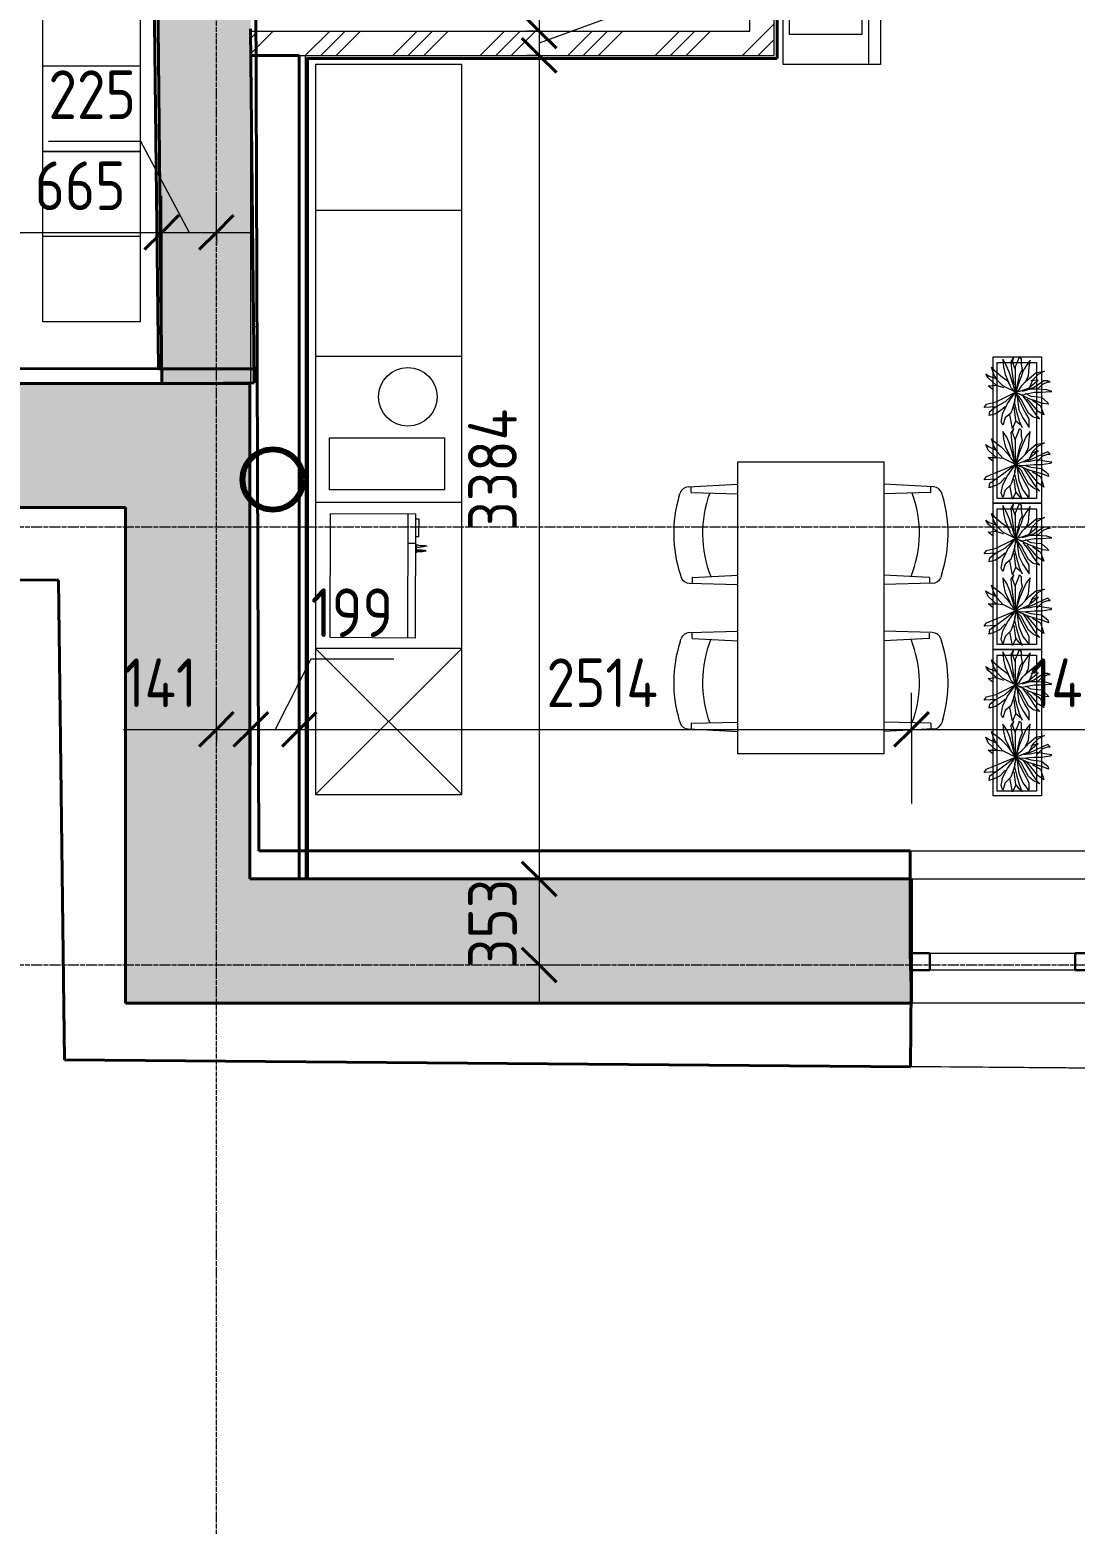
# Model space of a CAD drawing. Header units: millimetres. Extents: x -11886 to 68941, y -8130 to 45506.
# Drawn here: x 41644 to 45937, y -1991 to 4149 of the extents above; entities that cross this region are included whole.
import ezdxf

# ---------------------------------------------------------------- set-up
doc = ezdxf.new("R2010")
doc.units = ezdxf.units.MM
doc.linetypes.add('ADSK_Линия сетки', pattern=[25, 20, -2.5, 0, -2.5])
for name, color, linetype, lineweight in [('Витраж', 7, 'Continuous', 18), ('Оси', 7, 'Continuous', 9), ('Размеры', 7, 'Continuous', 9), ('Размеры-100', 7, 'Continuous', 9), ('Стены', 7, 'Continuous', 18), ('Стены внутренние', 7, 'Continuous', 18), ('Стены наружные', 7, 'Continuous', 18), ('Стены штриховка', 7, 'Continuous', 18), ('стояки', 7, 'Continuous', 9)]:
    doc.layers.add(name, color=color, linetype=linetype, lineweight=lineweight)
for name, color, linetype, lineweight, true_color in [('планы со стояками отопление_dwg', 7, 'Continuous', 9, 0x767676), ('Стены разрез', 7, 'Continuous', 40, 0xbb5389), ('ТХ', 5, 'Continuous', 9, 0x0000ff), ('ТХ 1 этаж_dwg', 7, 'Continuous', 9, 0x767676)]:
    doc.layers.add(name, color=color, linetype=linetype, lineweight=lineweight, true_color=true_color)
doc.styles.add('GOST Common_1', font='GOST_Common.ttf', dxfattribs={"width": 0.9, "height": 200})
doc.dimstyles.new('ADSK_Основной_2_мм_Округление_до_1_мм_1', dxfattribs={"dimscale": 304.8, "dimtxt": 201.142999, "dimasz": 0.463911, "dimexe": 0.492126, "dimexo": 0.492126, "dimgap": 0.098425, "dimtad": 1, "dimdec": 0, "dimdsep": 46, "dimtxsty": 'GOST Common_1', "dimblk1": 'OBLIQUE', "dimblk2": 'OBLIQUE', "dimsah": 1, "dimcen": 0.09, "dimdle": 0.492126, "dimazin": 2, "dimtfac": 1, "dimtdec": 4, "dimtix": 1, "dimtmove": 1, "dimatfit": 3, "dimfxl": 1, "dimtvp": 1, "dimtolj": 1, "dimtzin": 0, "dimlwd": 20, "dimlwe": 20, "dimarcsym": 2})
doc.dimstyles.new('ADSK_Основной_2_мм_Округление_до_1_мм_2', dxfattribs={"dimscale": 304.8, "dimtxt": 201.142999, "dimasz": 0.463911, "dimexe": 0.492126, "dimexo": 0.492126, "dimgap": 0.098425, "dimtad": 1, "dimdec": 0, "dimdsep": 46, "dimtxsty": 'GOST Common_1', "dimblk1": 'OBLIQUE', "dimblk2": 'OBLIQUE', "dimsah": 1, "dimcen": 0.09, "dimdle": 0.492126, "dimazin": 2, "dimtfac": 1, "dimtdec": 4, "dimtix": 1, "dimtmove": 0, "dimatfit": 3, "dimfxl": 1, "dimtvp": 1, "dimtolj": 1, "dimtzin": 0, "dimlwd": 20, "dimlwe": 20, "dimarcsym": 2})
doc.dimstyles.new('ADSK_Основной_2_мм_Округление_до_1_мм_3', dxfattribs={"dimscale": 304.8, "dimtxt": 201.142999, "dimasz": 0.463911, "dimexe": 0.492126, "dimexo": 0.492126, "dimgap": 0.098425, "dimtad": 1, "dimdec": 0, "dimdsep": 46, "dimtxsty": 'GOST Common_1', "dimblk1": 'OBLIQUE', "dimblk2": 'OBLIQUE', "dimsah": 1, "dimcen": 0.09, "dimdle": 0.492126, "dimazin": 2, "dimtfac": 1, "dimtdec": 4, "dimtix": 1, "dimtmove": 0, "dimatfit": 3, "dimfxl": 1, "dimtvp": 1, "dimtolj": 1, "dimtzin": 0, "dimlwd": 20, "dimlwe": 20, "dimarcsym": 2})
pattern_1 = [(45, (0, 0), (-179.6051, 179.6051), []), (45, (63.5, 0), (0, 359.2102), []), (45, (-63.5, 0), (0, 359.2102), [])]

# ---------------------------------------------------------------- blocks, each defined once
blk = doc.blocks.new('Существующие стены 1 эт - Существующие стены 1 эт-653793-01 План 1-го этажа кладочный')
at = {"layer": 'Стены', "color": 243, "true_color": 0xbb5389}
for p, q in [((42572, 4043.8), (42576.3, 2928.6)), ((42572, 4043.8), (42576.3, 2928.6)), ((42576.3, 2928.6), (42572, 4043.8)), ((42576.3, 2928.6), (42562.6, 2928.6)), ((42576.3, 2928.6), (42562.6, 2928.6)), ((42576.3, 2928.6), (42576.9, 2755.9)), ((42564.3, 2755.9), (42576.9, 2755.9)), ((42576.9, 2755.9), (42564.3, 2755.9)), ((42576.9, 2755.9), (42584.6, 775.6)), ((41761, 1888), (31336.4, 1910.5)), ((41785.6, -83.3), (41761, 1888)), ((42584.6, 775.6), (42750.3, 775.6)), ((42783.3, 775.6), (49393.4, 775.6)), ((45258.6, 775.6), (46724.6, 775.6)), ((45258.6, 775.6), (45258.6, 660.2)), ((45262.8, 150.2), (45260.7, -111.5)), ((50256.6, -151.9), (41785.6, -83.3)), ((46687.4, -123), (45260.7, -111.5))]:
    blk.add_line(p, q, dxfattribs=at)
at = {"layer": 'Стены разрез'}
for p, q in [((42106.4, 8602.6), (42171.7, 2756.5)), ((42576.9, 2755.9), (42570, 4553.3)), ((42576.9, 2755.9), (41520.8, 2757.4)), ((42171.7, 2756.5), (42576.9, 2755.9)), ((42584.6, 775.6), (42576.9, 2755.9)), ((41439.7, 1888.7), (41761, 1888)), ((41761, 1888), (41785.6, -83.3)), ((45258.6, 775.6), (42584.6, 775.6)), ((45258.6, 775.6), (45258.6, 353.6)), ((45258.6, 353.6), (45263.4, 213.6)), ((45260.7, -111.5), (45263.4, 213.6)), ((41785.6, -83.3), (45260.7, -111.5))]:
    blk.add_line(p, q, dxfattribs=at)
blk = doc.blocks.new('Прямоугольный импост - 70х20_56мм-1327311-01 План 1-го этажа кладочный')
at = {"layer": 'Витраж', "lineweight": 30}
for p, q in [((-76, 35), (0, 35)), ((-76, -35), (-76, 35)), ((0, 35), (0, -35)), ((0, -35), (-76, -35))]:
    blk.add_line(p, q, dxfattribs=at)
blk = doc.blocks.new('Прямоугольный импост - 70х60мм-1427662-01 План 1-го этажа кладочный')
at = {"layer": 'Витраж'}
for p, q in [((45340.6, 355.2), (45936.6, 355.2)), ((45936.6, 285.2), (45340.6, 285.2))]:
    blk.add_line(p, q, dxfattribs=at)
blk = doc.blocks.new('Прямоугольный импост - 70х76мм-1327307-01 План 1-го этажа кладочный')
at = {"layer": 'Витраж', "lineweight": 30}
for p, q in [((-38, 35), (38, 35)), ((-38, -35), (-38, 35)), ((38, 35), (38, -35)), ((38, -35), (-38, -35))]:
    blk.add_line(p, q, dxfattribs=at)
blk = doc.blocks.new('планы со стояками отопление_dwg-1484427-01 План 1-го этажа кладочный')
at = {"layer": 'стояки', "color": 246, "lineweight": 80, "true_color": 0x7f001f}
blk.add_circle((215036.9, 158378.5), 124.3, dxfattribs=at)
blk = doc.blocks.new('ТХ 1 этаж_dwg_Кашпо-2118388-01 План 1-го этажа кладочный')
at = {"layer": 'ТХ', "color": 253, "true_color": 0xa0a0a0}
for p, q in [((37565.1, 12527.4), (37574.9, 12557.2)), ((37862.5, 12527.4), (37865.7, 12557.2))]:
    blk.add_line(p, q, dxfattribs=at)
at = {"layer": 'ТХ', "color": 253, "true_color": 0xa0a0a0, "flags": 128}
for points in [[(37449.5, 12514.1), (37449.5, 12712.4), (38050.8, 12712.4), (38050.8, 12514.1)], [(37472.7, 12692.5), (38030.8, 12692.5), (38030.8, 12530.6), (37472.7, 12530.6)], [(37634.6, 12563.6), (37654.3, 12527.4), (37657.8, 12477.8), (37644.4, 12487.7), (37634.6, 12527.4), (37594.9, 12606.7)], [(37627.9, 12603.3), (37661, 12593.4), (37680.7, 12586.7), (37700.6, 12563.6), (37730.5, 12553.7), (37717.1, 12547.1), (37680.7, 12553.7), (37641.3, 12573.7), (37594.9, 12606.7)], [(37925.1, 12563.6), (37951.7, 12527.4), (37954.9, 12477.8), (37941.6, 12487.7), (37925.1, 12527.4), (37892.1, 12606.7)], [(37925.1, 12603.3), (37954.9, 12593.4), (37974.6, 12586.7), (37997.8, 12563.6), (38027.6, 12553.7), (38007.9, 12547.1), (37974.6, 12553.7), (37938.4, 12573.7), (37892.1, 12606.7)]]:
    blk.add_lwpolyline(points, close=True, dxfattribs=at)
for points in [[(37598.1, 12646.4), (37611.4, 12669.3), (37614.6, 12712.4), (37637.8, 12738.8), (37644.4, 12742), (37641.3, 12718.8), (37621.3, 12662.9), (37594.9, 12606.7), (37581.6, 12623.2), (37565.1, 12633.1), (37548.6, 12649.6), (37538.7, 12662.9), (37515.6, 12689.3), (37508.9, 12725.5), (37522.2, 12699.1), (37545.4, 12676), (37578.4, 12662.9), (37591.5, 12623.2), (37594.9, 12606.7), (37614.6, 12613.4), (37667.6, 12619.8), (37700.6, 12636.3), (37740.3, 12662.9), (37703.8, 12662.9), (37670.8, 12642.9), (37611.4, 12613.4)], [(37581.6, 12695.9), (37561.9, 12718.8), (37552, 12738.8), (37552, 12748.6), (37548.6, 12738.8), (37548.6, 12722.3), (37574.9, 12682.6), (37585.1, 12649.6)], [(37611.4, 12636.3), (37641.3, 12659.4), (37670.8, 12679.4), (37690.8, 12692.5), (37703.8, 12705.8), (37697.2, 12679.4), (37680.7, 12659.4), (37651.1, 12642.9), (37624.7, 12629.9), (37594.9, 12606.7), (37604.8, 12633.1), (37594.9, 12682.6), (37594.9, 12712.4), (37591.5, 12748.6), (37591.5, 12755.3), (37585.1, 12735.6), (37581.6, 12695.9), (37581.6, 12666.1), (37591.5, 12633.1)], [(37627.9, 12676), (37651.1, 12709), (37687.3, 12722.3), (37674.3, 12699.1), (37637.8, 12669.3), (37621.3, 12652.8)], [(37895.5, 12646.4), (37902.2, 12669.3), (37908.6, 12712.4), (37928.6, 12738.8), (37941.6, 12742), (37931.8, 12718.8), (37915.3, 12662.9), (37892.1, 12606.7), (37872.4, 12623.2), (37862.5, 12633.1), (37846, 12649.6), (37832.7, 12662.9), (37809.5, 12689.3), (37802.9, 12725.5), (37816.2, 12699.1), (37839.4, 12676), (37869.2, 12662.9), (37885.7, 12623.2), (37892.1, 12606.7), (37908.6, 12613.4), (37958.1, 12619.8), (37997.8, 12636.3), (38030.8, 12662.9), (37997.8, 12662.9), (37961.6, 12642.9), (37902.2, 12613.4)], [(37879, 12695.9), (37855.9, 12718.8), (37849.2, 12738.8), (37849.2, 12748.6), (37839.4, 12738.8), (37846, 12722.3), (37865.7, 12682.6), (37879, 12649.6)], [(37902.2, 12636.3), (37938.4, 12659.4), (37968.2, 12679.4), (37987.9, 12692.5), (38001.3, 12705.8), (37987.9, 12679.4), (37971.4, 12659.4), (37941.6, 12642.9), (37915.3, 12629.9), (37892.1, 12606.7), (37895.5, 12633.1), (37892.1, 12682.6), (37892.1, 12712.4), (37885.7, 12748.6), (37882.2, 12755.3), (37879, 12735.6), (37872.4, 12695.9), (37879, 12666.1), (37882.2, 12633.1)], [(37921.9, 12676), (37941.6, 12709), (37984.8, 12722.3), (37968.2, 12699.1), (37931.8, 12669.3), (37912.1, 12652.8)], [(37555.2, 12646.4), (37528.9, 12659.4), (37492.4, 12662.9), (37462.8, 12666.1), (37486, 12649.6), (37508.9, 12636.3), (37532.1, 12629.9), (37548.6, 12623.2), (37594.9, 12606.7), (37552, 12606.7), (37519, 12606.7), (37489.2, 12606.7), (37462.8, 12616.6), (37449.5, 12623.2), (37459.4, 12629.9), (37479.4, 12629.9), (37502.5, 12633.1), (37522.2, 12623.2), (37594.9, 12606.7), (37568.6, 12553.7), (37545.4, 12530.6), (37522.2, 12517.5), (37492.4, 12507.7), (37502.5, 12517.5), (37528.9, 12547.1), (37548.6, 12573.7), (37574.9, 12586.7), (37594.9, 12606.7), (37519, 12583.6), (37489.2, 12570.2), (37459.4, 12553.7), (37492.4, 12557.2), (37522.2, 12563.6), (37565.1, 12583.6)], [(37574.9, 12662.9), (37545.4, 12699.1), (37548.6, 12669.3)], [(37849.2, 12646.4), (37822.9, 12659.4), (37789.8, 12662.9), (37756.8, 12666.1), (37776.5, 12649.6), (37806.3, 12636.3), (37822.9, 12629.9), (37839.4, 12623.2), (37892.1, 12606.7), (37846, 12606.7), (37809.5, 12606.7), (37786.4, 12606.7), (37760, 12616.6), (37743.5, 12623.2), (37750.2, 12629.9), (37773.3, 12629.9), (37793, 12633.1), (37819.4, 12623.2), (37892.1, 12606.7), (37865.7, 12553.7), (37839.4, 12530.6), (37816.2, 12517.5), (37786.4, 12507.7), (37796.5, 12517.5), (37819.4, 12547.1), (37846, 12573.7), (37865.7, 12586.7), (37892.1, 12606.7), (37809.5, 12583.6), (37780, 12570.2), (37756.8, 12553.7), (37786.4, 12557.2), (37816.2, 12563.6), (37855.9, 12583.6)], [(37865.7, 12662.9), (37835.9, 12699.1), (37846, 12669.3)], [(37502.5, 12606.7), (37469.5, 12593.4), (37449.5, 12600.1), (37469.5, 12586.7), (37499.1, 12590.2), (37565.1, 12600.1)], [(37654.3, 12600.1), (37710.5, 12606.7), (37720.3, 12616.6), (37730.5, 12629.9), (37740.3, 12633.1), (37713.7, 12623.2), (37680.7, 12613.4), (37641.3, 12603.3), (37621.3, 12603.3)], [(37713.7, 12606.7), (37743.5, 12593.4), (37687.3, 12583.6)], [(37793, 12606.7), (37760, 12593.4), (37743.5, 12600.1), (37760, 12586.7), (37793, 12590.2), (37862.5, 12600.1)], [(37951.7, 12600.1), (38004.5, 12606.7), (38017.8, 12616.6), (38027.6, 12629.9), (38034.3, 12633.1), (38004.5, 12623.2), (37971.4, 12613.4), (37931.8, 12603.3), (37915.3, 12603.3)], [(38007.9, 12606.7), (38034.3, 12593.4), (37978.1, 12583.6)], [(37585.1, 12514.1), (37568.6, 12494.3), (37565.1, 12527.4), (37535.5, 12494.3), (37519, 12484.5), (37528.9, 12497.5), (37538.7, 12527.4)], [(37654.3, 12563.6), (37670.8, 12543.9), (37684.1, 12524.2), (37690.8, 12497.5), (37674.3, 12501), (37654.3, 12524.2)], [(37879, 12514.1), (37862.5, 12494.3), (37862.5, 12527.4), (37832.7, 12494.3), (37809.5, 12484.5), (37819.4, 12497.5), (37832.7, 12527.4)], [(37945.1, 12563.6), (37968.2, 12543.9), (37978.1, 12524.2), (37987.9, 12497.5), (37968.2, 12501), (37951.7, 12524.2)]]:
    blk.add_lwpolyline(points, dxfattribs=at)
blk = doc.blocks.new('ТХ 1 этаж_dwg_Тумба под оргтехнику-2118390-01 План 1-го этажа кладочный')
at = {"layer": 'ТХ', "color": 253, "true_color": 0xa0a0a0}
blk.add_line((41248.5, 14666), (41948.5, 14666), dxfattribs=at)
at = {"layer": 'ТХ', "color": 253, "true_color": 0xa0a0a0, "flags": 128}
blk.add_lwpolyline([(41248.5, 14716), (41948.5, 14716), (41948.5, 14316), (41248.5, 14316)], close=True, dxfattribs=at)
blk = doc.blocks.new('ТХ 1 этаж_dwg_МФУ-2118391-01 План 1-го этажа кладочный')
at = {"layer": 'ТХ', "color": 253, "true_color": 0xa0a0a0, "flags": 128}
blk.add_lwpolyline([(38471.3, 13387.6), (38921.3, 13387.6), (38921.3, 13687.6), (38471.3, 13687.6)], close=True, dxfattribs=at)
blk = doc.blocks.new('ТХ 1 этаж_dwg_A$Cce544188-2118376-01 План 1-го этажа кладочный')
at = {"layer": 'ТХ', "color": 253, "true_color": 0xa0a0a0}
for p, q in [((320.1, -1.8), (321.7, 507.9)), ((321.5, 387.4), (350.9, 387.3))]:
    blk.add_line(p, q, dxfattribs=at)
at = {"layer": 'ТХ', "color": 253, "true_color": 0xa0a0a0, "flags": 128}
for points in [[(0, 0), (1.6, 509.7), (351.4, 507.8), (349.8, -1.9)], [(354.8, 381.7), (364, 379.8), (390, 377.9), (397.4, 376), (384.2, 372.4), (354.5, 370.6), (375, 372.4), (384.2, 374.2), (378.7, 376.1), (356.6, 379.9)], [(376.9, 359.4), (354.5, 359.5), (378.7, 357.5), (387.9, 357.5), (376.9, 355.7), (354.5, 353.9), (354.5, 363.2), (354.5, 370.6), (354.8, 379.9), (354.8, 381.7), (354.5, 376.2), (354.5, 370.6), (354.5, 361.3), (354.5, 353.9), (354.5, 350.2), (354.5, 348.4), (354.5, 350.2), (354.5, 353.9), (380.5, 353.8), (395.3, 355.7), (389.7, 357.5)], [(354.5, 359.5), (354.5, 370.6)]]:
    blk.add_lwpolyline(points, close=True, dxfattribs=at)
blk.add_lwpolyline([(351.4, 487.4), (364.3, 487.3), (364, 413.2), (351.1, 413.2)], dxfattribs=at)
blk = doc.blocks.new('ТХ 1 этаж_dwg_Кухонный модуль-2118397-01 План 1-го этажа кладочный')
at = {"layer": 'ТХ', "color": 253, "true_color": 0xa0a0a0}
for p, q in [((175774.5, 910.9), (175174.5, 910.9)), ((175774.5, 310.9), (175174.5, 310.9)), ((175774.5, -289.1), (175174.5, -289.1))]:
    blk.add_line(p, q, dxfattribs=at)
at = {"layer": 'ТХ', "color": 253, "true_color": 0xa0a0a0, "flags": 128}
for points in [[(175174.5, 1510.9), (175174.5, -1489.1), (175774.5, -1489.1), (175774.5, 1510.9)], [(175231, -23.9), (175704.6, -23.9), (175704.6, -237.4), (175231, -237.4)]]:
    blk.add_lwpolyline(points, close=True, dxfattribs=at)
blk.add_lwpolyline([(175174.5, -1489.1), (175774.5, -889.1), (175174.5, -889.1), (175774.5, -1489.1)], dxfattribs=at)
at = {"layer": 'ТХ', "color": 253, "true_color": 0xa0a0a0}
blk.add_circle((175553.2, 145.3), 120, dxfattribs=at)
blk.add_blockref('ТХ 1 этаж_dwg_A$Cce544188-2118376-01 План 1-го этажа кладочный', (175233.7, -843.9))
blk = doc.blocks.new('ТХ 1 этаж_dwg_Стол обеденный со стульями-2118398-01 План 1-го этажа кладочный')
at = {"layer": 'ТХ', "color": 253, "true_color": 0xa0a0a0}
for p, q in [((176167.8, 1128.5), (176153.7, 1124.1)), ((176486.2, 1124.2), (176500.2, 1119.5)), ((176765.3, 1124.2), (176751.3, 1119.5)), ((177083.7, 1128.5), (177097.8, 1124.1)), ((176128.7, 1090.2), (176117.6, 886.5)), ((176151, 1078.6), (176127.2, 1079)), ((176151.8, 1077.7), (176157, 886.5)), ((176500.9, 1073.1), (176490.8, 886.5)), ((176501.8, 1073.9), (176522.3, 1073.7)), ((176524.3, 1084.9), (176529.7, 886.5)), ((176727.2, 1084.9), (176721.8, 886.5)), ((176749.8, 1073.9), (176729.2, 1073.7)), ((176750.6, 1073.1), (176760.7, 886.5)), ((177099.7, 1077.7), (177094.5, 886.5)), ((177100.6, 1078.6), (177124.4, 1079)), ((177122.9, 1090.2), (177133.9, 886.5)), ((176128.7, 82.9), (176117.6, 286.5)), ((176151.8, 95.3), (176157, 286.5)), ((176500.9, 100), (176490.8, 286.5)), ((176524.3, 88.2), (176529.7, 286.5)), ((176727.2, 88.2), (176721.8, 286.5)), ((176750.6, 100), (176760.7, 286.5)), ((177099.7, 95.3), (177094.5, 286.5)), ((177122.9, 82.9), (177133.9, 286.5)), ((176151, 94.4), (176127.2, 94.1)), ((176501.8, 99.1), (176522.3, 99.4)), ((176749.8, 99.1), (176729.2, 99.4)), ((177100.6, 94.4), (177124.4, 94.1)), ((176167.8, 44.6), (176153.7, 48.9)), ((176486.2, 48.9), (176500.2, 53.6)), ((176765.3, 48.9), (176751.3, 53.6)), ((177083.7, 44.6), (177097.8, 48.9))]:
    blk.add_line(p, q, dxfattribs=at)
at = {"layer": 'ТХ', "color": 253, "true_color": 0xa0a0a0, "flags": 128}
blk.add_lwpolyline([(176025.8, 886.5), (177225.8, 886.5), (177225.8, 286.5), (176025.8, 286.5)], close=True, dxfattribs=at)
at = {"layer": 'ТХ', "color": 253, "true_color": 0xa0a0a0}
for centre, major_axis, start_param, end_param in [((176163, 1088.1), (0.5, 37.5), 0.286582, 1.526458), ((176318.6, 501.2), (8.7, 648.8), 6.012219, 6.554151), ((176490, 1083.7), (0.5, 37.5), 4.756727, 5.996604), ((176761.5, 1083.7), (-0.5, 37.5), 0.286582, 1.526458), ((176932.9, 501.2), (-8.7, 648.8), 6.012219, 6.554151), ((177088.6, 1088.1), (-0.5, 37.5), 4.756727, 5.996604), ((176150.9, 1077.7), (0.013, 0.937), 4.756727, 6.283185), ((176501.7, 1073), (0.013, 0.937), 0, 1.526458), ((176749.8, 1073), (-0.013, 0.937), 4.756727, 6.283185), ((177100.6, 1077.7), (-0.013, 0.937), 0, 1.526458), ((176318.1, 468.1), (7.6, 563.9), 5.944834, 6.621161), ((176933.4, 468.1), (-7.6, 563.9), 5.94521, 6.621537), ((176318.1, 705), (-7.6, 563.9), 2.803617, 3.479944), ((176933.4, 705), (7.6, 563.9), 2.803241, 3.479568), ((176163, 85), (-0.5, 37.5), 1.615134, 2.855011), ((176150.9, 95.4), (-0.013, 0.937), 3.141593, 4.668051), ((176490, 89.4), (-0.5, 37.5), 3.428174, 4.668051), ((176501.7, 100.1), (-0.013, 0.937), 1.615134, 3.141593), ((176761.5, 89.4), (0.5, 37.5), 1.615134, 2.855011), ((176749.8, 100.1), (0.013, 0.937), 3.141593, 4.668051), ((177088.6, 85), (0.5, 37.5), 3.428174, 4.668051), ((177100.6, 95.4), (0.013, 0.937), 1.615134, 3.141593), ((176318.6, 671.8), (-8.7, 648.8), 2.870627, 3.412559), ((176932.9, 671.8), (8.7, 648.8), 2.870627, 3.412559)]:
    blk.add_ellipse(centre, major_axis=major_axis, ratio=0.916667, start_param=start_param, end_param=end_param, dxfattribs=at)
blk = doc.blocks.new('ТХ 1 этаж_dwg_Модуль для учителей-2118452-01 План 1-го этажа кладочный')
at = {"layer": 'ТХ', "color": 253, "true_color": 0xa0a0a0}
blk.add_line((40059.5, 10144.9), (40059.5, 9744.9), dxfattribs=at)
at = {"layer": 'ТХ', "color": 253, "true_color": 0xa0a0a0, "flags": 128}
blk.add_lwpolyline([(39709.5, 10144.9), (40409.5, 10144.9), (40409.5, 9744.9), (39709.5, 9744.9)], close=True, dxfattribs=at)
blk = doc.blocks.new('ТХ 1 этаж_dwg-2084881-01 План 1-го этажа кладочный')
at = {"rotation": 270}
for name, p in [('ТХ 1 этаж_dwg_Тумба под оргтехнику-2118390-01 План 1-го этажа кладочный', (148422.6, -24917.4)), ('ТХ 1 этаж_dwg_МФУ-2118391-01 План 1-го этажа кладочный', (149375.9, -27819.6)), ('ТХ 1 этаж_dwg_Модуль для учителей-2118452-01 План 1-го этажа кладочный', (149953.1, -26813.7)), ('ТХ 1 этаж_dwg_Модуль для учителей-2118452-01 План 1-го этажа кладочный', (149953.1, -27513.7)), ('ТХ 1 этаж_dwg_Кашпо-2118388-01 План 1-го этажа кладочный', (151086.7, -30618)), ('ТХ 1 этаж_dwg_Стол обеденный со стульями-2118398-01 План 1-го этажа кладочный', (162266.2, 107526.6)), ('ТХ 1 этаж_dwg_Кашпо-2118388-01 План 1-го этажа кладочный', (151086.7, -31219.2)), ('ТХ 1 этаж_dwg_Кашпо-2118388-01 План 1-го этажа кладочный', (151086.7, -31820.5))]:
    blk.add_blockref(name, p, dxfattribs=at)
blk.add_blockref('ТХ 1 этаж_dwg_Кухонный модуль-2118397-01 План 1-го этажа кладочный', (-14356.2, -68376.9))
blk = doc.blocks.new('DIMBLOCK411-01 План 1-го этажа кладочный')
at = {"layer": 'Размеры-100', "lineweight": 20, "transparency": 16777216}
for p, q in [((41519.9, 3316.9), (41519.9, 3466.9)), ((42185, 3316.9), (42185, 3466.9)), ((41519.9, 3316.9), (42185, 3316.9)), ((41519.9, 3316.9), (41519.9, 3006.5)), ((42185, 3316.9), (42185, 2844.5))]:
    blk.add_line(p, q, dxfattribs=at)
at = {"layer": 'Размеры-100', "lineweight": 40, "transparency": 16777216}
for p, q in [((41519.9, 3316.9), (41590.6, 3387.6)), ((42185, 3316.9), (42255.7, 3387.6)), ((41519.9, 3316.9), (41449.2, 3246.2)), ((42185, 3316.9), (42114.3, 3246.2))]:
    blk.add_line(p, q, dxfattribs=at)
at = {"layer": 'Размеры-100', "color": 0, "lineweight": 20, "transparency": 16777216, "insert": (41663.2, 3608.3), "char_height": 200, "width": 454.106, "attachment_point": 1, "line_spacing_factor": 1.022761, "style": 'GOST Common_1'}
blk.add_mtext('665', dxfattribs=at)
blk = doc.blocks.new('_Oblique')
at = {"color": 0, "linetype": 'ByBlock', "lineweight": -2}
blk.add_line((-0.5, -0.5), (0.5, 0.5), dxfattribs=at)
blk = doc.blocks.new('DIMBLOCK412-01 План 1-го этажа кладочный')
at = {"layer": 'Размеры-100', "lineweight": 20, "transparency": 16777216}
for p, q in [((41719.7, 3691.3), (42098.1, 3691.3)), ((42098.1, 3691.3), (42297.4, 3316.9)), ((42185, 3316.9), (42185, 3466.9)), ((42409.9, 3316.9), (42409.9, 3466.9)), ((42185, 3316.9), (42559.9, 3316.9)), ((42185, 3316.9), (42185, 2844.5)), ((42409.9, 3316.9), (42409.9, 3266.9))]:
    blk.add_line(p, q, dxfattribs=at)
at = {"layer": 'Размеры-100', "lineweight": 40, "transparency": 16777216}
for p, q in [((42185, 3316.9), (42255.7, 3387.6)), ((42409.9, 3316.9), (42480.6, 3387.6)), ((42185, 3316.9), (42114.3, 3246.2)), ((42409.9, 3316.9), (42339.2, 3246.2))]:
    blk.add_line(p, q, dxfattribs=at)
at = {"layer": 'Размеры-100', "color": 0, "lineweight": 20, "transparency": 16777216, "insert": (41719.7, 3982.7), "char_height": 200, "width": 454.106, "attachment_point": 1, "line_spacing_factor": 1.022761, "style": 'GOST Common_1'}
blk.add_mtext('225', dxfattribs=at)
blk = doc.blocks.new('DIMBLOCK431-01 План 1-го этажа кладочный')
at = {"layer": 'Размеры-100', "lineweight": 20, "transparency": 16777216}
for p, q in [((42551.2, 1274.8), (42551.2, 3893.8)), ((42409.9, 1274.8), (42409.9, 1424.8)), ((42028.6, 1274.8), (42349.1, 1274.8)), ((42259.9, 1274.8), (42551.2, 1274.8)), ((42349.1, 1274.8), (42480.6, 1274.8)), ((42409.9, 1274.8), (42409.9, 1224.8)), ((42551.2, 1274.8), (42551.2, 1124.8))]:
    blk.add_line(p, q, dxfattribs=at)
at = {"layer": 'Размеры-100', "lineweight": 40, "transparency": 16777216}
for p, q in [((42409.9, 1274.8), (42480.6, 1345.5)), ((42551.2, 1274.8), (42621.9, 1345.5)), ((42409.9, 1274.8), (42339.2, 1204.1)), ((42551.2, 1274.8), (42480.5, 1204.1))]:
    blk.add_line(p, q, dxfattribs=at)
at = {"layer": 'Размеры-100', "color": 0, "lineweight": 20, "transparency": 16777216, "insert": (42028.6, 1566.2), "char_height": 200, "width": 384.558, "attachment_point": 1, "line_spacing_factor": 1.022761, "style": 'GOST Common_1'}
blk.add_mtext('141', dxfattribs=at)
blk = doc.blocks.new('DIMBLOCK432-01 План 1-го этажа кладочный')
at = {"layer": 'Размеры-100', "lineweight": 20, "transparency": 16777216}
for p, q in [((42551.2, 1274.8), (42551.2, 3893.8)), ((42797.4, 1562.6), (42650.8, 1274.8)), ((43138.3, 1562.6), (42797.4, 1562.6)), ((42750.3, 1274.8), (42750.3, 1424.8)), ((42551.2, 1274.8), (42750.3, 1274.8)), ((42551.2, 1274.8), (42551.2, 1124.8)), ((42750.3, 1274.8), (42750.3, 1224.8))]:
    blk.add_line(p, q, dxfattribs=at)
at = {"layer": 'Размеры-100', "lineweight": 40, "transparency": 16777216}
for p, q in [((42551.2, 1274.8), (42621.9, 1345.5)), ((42750.3, 1274.8), (42821, 1345.5)), ((42551.2, 1274.8), (42480.5, 1204.1)), ((42750.3, 1274.8), (42679.6, 1204.1))]:
    blk.add_line(p, q, dxfattribs=at)
at = {"layer": 'Размеры-100', "color": 0, "lineweight": 20, "transparency": 16777216, "insert": (42797.4, 1854), "char_height": 200, "width": 409.104, "attachment_point": 1, "line_spacing_factor": 1.022761, "style": 'GOST Common_1'}
blk.add_mtext('199', dxfattribs=at)
blk = doc.blocks.new('DIMBLOCK433-01 План 1-го этажа кладочный')
at = {"layer": 'Размеры-100', "lineweight": 20, "transparency": 16777216}
for p, q in [((42750.3, 1274.8), (42750.3, 1424.8)), ((45264.6, 1274.8), (45264.6, 1424.8)), ((42750.3, 1274.8), (45264.6, 1274.8)), ((42750.3, 1274.8), (42750.3, 1224.8)), ((45264.6, 1274.8), (45264.6, 970.2))]:
    blk.add_line(p, q, dxfattribs=at)
at = {"layer": 'Размеры-100', "lineweight": 40, "transparency": 16777216}
for p, q in [((42750.3, 1274.8), (42821, 1345.5)), ((45264.6, 1274.8), (45335.3, 1345.5)), ((42750.3, 1274.8), (42679.6, 1204.1)), ((45264.6, 1274.8), (45193.9, 1204.1))]:
    blk.add_line(p, q, dxfattribs=at)
at = {"layer": 'Размеры-100', "color": 0, "lineweight": 20, "transparency": 16777216, "insert": (43765.4, 1566.2), "char_height": 200, "width": 580.928, "attachment_point": 1, "line_spacing_factor": 1.022761, "style": 'GOST Common_1'}
blk.add_mtext('2514', dxfattribs=at)
blk = doc.blocks.new('DIMBLOCK434-01 План 1-го этажа кладочный')
at = {"layer": 'Размеры-100', "lineweight": 20, "transparency": 16777216}
for p, q in [((45264.6, 1274.8), (45264.6, 1424.8)), ((46724.6, 1274.8), (46724.6, 1424.8)), ((45264.6, 1274.8), (46724.6, 1274.8)), ((45264.6, 1274.8), (45264.6, 970.2)), ((46724.6, 1274.8), (46724.6, 970.2))]:
    blk.add_line(p, q, dxfattribs=at)
at = {"layer": 'Размеры-100', "lineweight": 40, "transparency": 16777216}
for p, q in [((45264.6, 1274.8), (45335.3, 1345.5)), ((46724.6, 1274.8), (46795.3, 1345.5)), ((45264.6, 1274.8), (45193.9, 1204.1)), ((46724.6, 1274.8), (46653.9, 1204.1))]:
    blk.add_line(p, q, dxfattribs=at)
at = {"layer": 'Размеры-100', "color": 0, "lineweight": 20, "transparency": 16777216, "insert": (45752.5, 1566.2), "char_height": 200, "width": 580.928, "attachment_point": 1, "line_spacing_factor": 1.022761, "style": 'GOST Common_1'}
blk.add_mtext('1460', dxfattribs=at)
blk = doc.blocks.new('DIMBLOCK700-01 План 1-го этажа кладочный')
at = {"layer": 'Размеры-100', "lineweight": 40, "transparency": 16777216}
for p, q in [((43735.3, 8803.8), (43664.6, 8874.5)), ((43735.3, 8803.8), (43806, 8733.1)), ((43735.3, 4143.8), (43664.6, 4214.5)), ((43735.3, 4143.8), (43806, 4073.1))]:
    blk.add_line(p, q, dxfattribs=at)
at = {"layer": 'Размеры-100', "lineweight": 20, "transparency": 16777216}
for p, q in [((43735.3, 8803.8), (43685.3, 8803.8)), ((43735.3, 8803.8), (43735.3, 4143.8)), ((43735.3, 8803.8), (43885.3, 8803.8)), ((43735.3, 4143.8), (43685.3, 4143.8)), ((43735.3, 4143.8), (43885.3, 4143.8))]:
    blk.add_line(p, q, dxfattribs=at)
at = {"layer": 'Размеры-100', "color": 0, "lineweight": 20, "transparency": 16777216, "insert": (43443.9, 6213), "char_height": 200, "width": 625.93, "attachment_point": 1, "rotation": 90, "line_spacing_factor": 1.022761, "style": 'GOST Common_1'}
blk.add_mtext('4660', dxfattribs=at)
blk = doc.blocks.new('DIMBLOCK701-01 План 1-го этажа кладочный')
at = {"layer": 'Размеры-100', "lineweight": 20, "transparency": 16777216}
for p, q in [((44089.2, 4564.1), (44089.2, 4223.2)), ((44089.2, 4223.2), (43735.3, 4093.8)), ((43735.3, 4143.8), (43685.3, 4143.8)), ((43735.3, 4143.8), (43735.3, 4043.8)), ((43735.3, 4143.8), (43885.3, 4143.8)), ((43735.3, 4043.8), (43685.3, 4043.8)), ((43735.3, 4043.8), (43885.3, 4043.8))]:
    blk.add_line(p, q, dxfattribs=at)
at = {"layer": 'Размеры-100', "lineweight": 40, "transparency": 16777216}
for p, q in [((43735.3, 4143.8), (43664.6, 4214.5)), ((43735.3, 4043.8), (43664.6, 4114.5)), ((43735.3, 4143.8), (43806, 4073.1)), ((43735.3, 4043.8), (43806, 3973.1))]:
    blk.add_line(p, q, dxfattribs=at)
at = {"layer": 'Размеры-100', "color": 0, "lineweight": 20, "transparency": 16777216, "insert": (43797.8, 4223.2), "char_height": 200, "width": 409.104, "attachment_point": 1, "rotation": 90, "line_spacing_factor": 1.022761, "style": 'GOST Common_1'}
blk.add_mtext('100', dxfattribs=at)
blk = doc.blocks.new('DIMBLOCK702-01 План 1-го этажа кладочный')
at = {"layer": 'Размеры-100', "lineweight": 40, "transparency": 16777216}
for p, q in [((43735.3, 4043.8), (43664.6, 4114.5)), ((43735.3, 4043.8), (43806, 3973.1)), ((43735.3, 660.2), (43664.6, 730.9)), ((43735.3, 660.2), (43806, 589.5))]:
    blk.add_line(p, q, dxfattribs=at)
at = {"layer": 'Размеры-100', "lineweight": 20, "transparency": 16777216}
for p, q in [((43735.3, 4043.8), (43685.3, 4043.8)), ((43735.3, 4043.8), (43735.3, 660.2)), ((43735.3, 4043.8), (43885.3, 4043.8)), ((43735.3, 660.2), (43685.3, 660.2)), ((43735.3, 660.2), (43885.3, 660.2))]:
    blk.add_line(p, q, dxfattribs=at)
at = {"layer": 'Размеры-100', "color": 0, "lineweight": 20, "transparency": 16777216, "insert": (43443.9, 2091.2), "char_height": 200, "width": 625.93, "attachment_point": 1, "rotation": 90, "line_spacing_factor": 1.022761, "style": 'GOST Common_1'}
blk.add_mtext('3384', dxfattribs=at)
blk = doc.blocks.new('DIMBLOCK703-01 План 1-го этажа кладочный')
at = {"layer": 'Размеры-100', "lineweight": 40, "transparency": 16777216}
for p, q in [((43735.3, 660.2), (43664.6, 730.9)), ((43735.3, 660.2), (43806, 589.5)), ((43735.3, 306.8), (43664.6, 377.5)), ((43735.3, 306.8), (43806, 236.1))]:
    blk.add_line(p, q, dxfattribs=at)
at = {"layer": 'Размеры-100', "lineweight": 20, "transparency": 16777216}
for p, q in [((43735.3, 660.2), (43685.3, 660.2)), ((43735.3, 660.2), (43735.3, 156.8)), ((43735.3, 660.2), (43885.3, 660.2)), ((43735.3, 306.8), (43685.3, 306.8)), ((43735.3, 306.8), (43885.3, 306.8))]:
    blk.add_line(p, q, dxfattribs=at)
at = {"layer": 'Размеры-100', "color": 0, "lineweight": 20, "transparency": 16777216, "insert": (43443.9, 294.3), "char_height": 200, "width": 454.106, "attachment_point": 1, "rotation": 90, "line_spacing_factor": 1.022761, "style": 'GOST Common_1'}
blk.add_mtext('353', dxfattribs=at)

msp = doc.modelspace()

# ---------------------------------------------------------------- hatches: boundary and pattern name
at = {"layer": 'Стены внутренние', "true_color": 0xc0c0c0}
msp.add_hatch(color=9, dxfattribs=at).paths.add_polyline_path([(42185, 2694.5), (42564.9, 2698.4), (42500.6, 9010.4), (42120.6, 9011.4), (42184.9, 2696.5)])
at = {"layer": 'Стены внутренние', "lineweight": 9}
h = msp.add_hatch(dxfattribs=at)
h.set_pattern_fill('FP_3', color=256, style=0, pattern_type=2)
h.set_pattern_definition(pattern_1)
h.paths.add_polyline_path([(44700.3, 4043.8), (44700.3, 8803.8), (44600.3, 8803.8), (44600.3, 4043.8)])
h = msp.add_hatch(dxfattribs=at)
h.set_pattern_fill('FP_3', color=256, style=0, pattern_type=2)
h.set_pattern_definition(pattern_1)
h.paths.add_polyline_path([(42576.3, 4043.8), (42777.3, 4043.8), (42777.3, 4143.8), (42550.2, 4143.8), (42551.2, 4043.8), (42572, 4043.8)])
h = msp.add_hatch(dxfattribs=at)
h.set_pattern_fill('FP_3', color=256, style=0, pattern_type=2)
h.set_pattern_definition(pattern_1)
h.paths.add_polyline_path([(44600.3, 4043.8), (44600.3, 4143.8), (42777.3, 4143.8), (42777.3, 4043.8), (44590.3, 4043.8)])
at = {"layer": 'Стены наружные', "true_color": 0xc0c0c0}
h = msp.add_hatch(color=9, dxfattribs=at)
h.paths.add_polyline_path([(42036.9, 2186.5), (42036.9, 2696.5), (41519.9, 2696.5), (41520.8, 2186.5), (41761, 2186.5)])
h.paths.add_polyline_path([(35863.5, 2186.5), (36852.8, 2186.5), (36852.8, 2696.5), (35863.5, 2696.5), (35863.5, 2193.6)])
h.paths.add_polyline_path([(33057.8, 2186.5), (34043.5, 2186.5), (34043.5, 2696.5), (33056, 2696.5), (33056, 2186.5)])
h.paths.add_polyline_path([(38673.7, 2186.5), (39699.9, 2186.5), (39699.9, 2696.5), (38672.8, 2696.5), (38672.8, 2186.5)])
h.paths.add_polyline_path([(31236, 2186.5), (31236, 2696.5), (30252.7, 2696.5), (30252.7, 2186.5), (31144.8, 2186.5)])
h.paths.add_polyline_path([(28432.7, 2186.5), (28432.7, 2696.5), (27452.4, 2696.5), (27452.4, 2186.5), (28180.4, 2186.5)])
h.paths.add_polyline_path([(25752.4, 2186.5), (25752.4, 2696.5), (24492.4, 2696.5), (24492.4, 2186.5), (24875, 2186.5)])
h.paths.add_polyline_path([(22792.4, 2186.5), (22792.4, 2696.5), (21763.7, 2696.5), (21764.2, 2186.5), (22227, 2186.5)])
h.paths.add_polyline_path([(18917.7, 2186.5), (19943.7, 2186.5), (19943.7, 2696.5), (18917.7, 2696.5), (18917.7, 2400.2)])
h.paths.add_polyline_path([(16107.5, 2186.5), (17097.7, 2186.5), (17097.7, 2696.5), (16107.5, 2696.5), (16107.5, 2245.3)])
h.paths.add_polyline_path([(8340.2, 2186.5), (8695.9, 2186.5), (8695.9, 2696.5), (8273, 2696.1), (8273, 2186.5)])
h.paths.add_polyline_path([(13310.9, 2186.5), (14287.5, 2186.5), (14287.5, 2696.5), (13310.9, 2696.5), (13310.9, 2255.1)])
h.paths.add_polyline_path([(11490.9, 2186.5), (11490.6, 2696.5), (10515.9, 2696.5), (10515.9, 2186.5), (11490.6, 2186.5)])
msp.add_hatch(color=9, dxfattribs=at).paths.add_polyline_path([(42377.7, 150.2), (42546.9, 150.2), (42546.9, 2696.5), (42327.1, 2696), (42185, 2694.5), (42184.9, 2696.5), (42036.9, 2696.5), (42036.9, 150.2)])
h = msp.add_hatch(color=9, dxfattribs=at)
h.paths.add_polyline_path([(45264.6, 150.2), (45264.6, 660.2), (42546.9, 660.2), (42546.9, 150.2), (45263.4, 150.2)])
h.paths.add_polyline_path([(47510.1, 150.2), (49423.4, 150.2), (49423.4, 660.2), (46724.6, 660.2), (46724.6, 150.2)])

# ---------------------------------------------------------------- linework, layer by layer
at = {"layer": 'Оси', "linetype": 'ADSK_Линия сетки'}
for p, q in [((42409.9, -7330.4), (42409.9, 21668.8)), ((-11086.2, 2106.8), (57141.7, 2106.8)), ((-11086.2, 306.8), (57141.7, 306.8))]:
    msp.add_line(p, q, dxfattribs=at)
at = {"layer": 'Стены внутренние', "lineweight": 40}
for p, q in [((44712.3, 4031.8), (44712.3, 8791.8)), ((42134.9, 7607.4), (42185, 2694.5)), ((42564.9, 2698.4), (42550.1, 4153.8)), ((42551.2, 4043.8), (42750.3, 4043.8)), ((42750.3, 4043.8), (42750.3, 660.2)), ((42783.3, 4031.8), (44712.3, 4031.8)), ((42783.3, 660.2), (42783.3, 4031.8)), ((42185, 2694.5), (42564.9, 2698.4)), ((42750.3, 660.2), (42781.3, 660.2))]:
    msp.add_line(p, q, dxfattribs=at)
at = {"layer": 'Стены наружные', "lineweight": 40}
for p, q in [((42546.9, 2696.5), (41519.9, 2696.5)), ((42546.9, 660.2), (42546.9, 2696.5)), ((41519.9, 2186.5), (42036.9, 2186.5)), ((42036.9, 2186.5), (42036.9, 150.2)), ((42750.3, 660.2), (42546.9, 660.2)), ((45264.6, 660.2), (42783.3, 660.2)), ((45264.6, 150.2), (45264.6, 660.2)), ((42036.9, 150.2), (45264.6, 150.2))]:
    msp.add_line(p, q, dxfattribs=at)
at = {"layer": 'Стены наружные'}
for p, q in [((45264.6, 660.2), (46724.6, 660.2)), ((46724.6, 150.2), (45264.6, 150.2))]:
    msp.add_line(p, q, dxfattribs=at)
at = {"layer": 'Стены штриховка'}
for p, q in [((44600.3, 4143.8), (44600.3, 8803.8)), ((44700.3, 4043.8), (44700.3, 8803.8)), ((44710.3, 4031.8), (44710.3, 8803.8)), ((42550.2, 4143.8), (44600.3, 4143.8)), ((42750.3, 4043.8), (44700.3, 4043.8)), ((42775.3, 660.2), (42775.3, 4043.8)), ((42777.3, 4033.8), (44712.3, 4033.8)), ((42781.3, 660.2), (42781.3, 4031.8)), ((44700.3, 4033.8), (44700.3, 4031.8)), ((42781.3, 660.2), (42783.3, 660.2))]:
    msp.add_line(p, q, dxfattribs=at)

# ---------------------------------------------------------------- block references
at = {"layer": 'Витраж', "extrusion": (0, 0, -1)}
for name, p in [('Прямоугольный импост - 70х20_56мм-1327311-01 План 1-го этажа кладочный', (-45264.6, 320.2)), ('Прямоугольный импост - 70х76мм-1327307-01 План 1-го этажа кладочный', (-45974.6, 320.2))]:
    msp.add_blockref(name, p, dxfattribs=at)
at = {"layer": 'Витраж'}
msp.add_blockref('Прямоугольный импост - 70х60мм-1427662-01 План 1-го этажа кладочный', (0, 0), dxfattribs=at)
at = {"layer": 'планы со стояками отопление_dwg', "color": 6, "true_color": 0xff00ff}
msp.add_blockref('планы со стояками отопление_dwg-1484427-01 План 1-го этажа кладочный', (-172395.5, -156077), dxfattribs=at)
at = {"layer": 'Стены разрез'}
msp.add_blockref('Существующие стены 1 эт - Существующие стены 1 эт-653793-01 План 1-го этажа кладочный', (0, 0), dxfattribs=at)
at = {"layer": 'ТХ 1 этаж_dwg', "color": 253, "true_color": 0xa0a0a0}
msp.add_blockref('ТХ 1 этаж_dwg-2084881-01 План 1-го этажа кладочный', (-118001.2, 70872.8), dxfattribs=at)

# ---------------------------------------------------------------- dimensions: what is measured, and where the dimension line sits
at = {"layer": 'Размеры', "lineweight": 20}
for base, p1, p2, override, picture, middle in [((43735.3, 4143.8), (43835.3, 8803.8), (43835.3, 4143.8), {"dimpost": '<>', "dimfxl": 4659.953985}, 'DIMBLOCK700-01 План 1-го этажа кладочный', (43605.3, 6473.8)), ((43735.3, 660.2), (43835.3, 4043.8), (43835.3, 660.2), {"dimpost": '<>', "dimfxl": 3383.613594}, 'DIMBLOCK702-01 План 1-го этажа кладочный', (43605.3, 2352)), ((43735.3, 306.8), (43835.3, 660.2), (43835.3, 306.8), {"dimpost": '<>', "dimfxl": 353.443362}, 'DIMBLOCK703-01 План 1-го этажа кладочный', (43605.3, 483.5))]:
    dim = msp.add_linear_dim(base=base, p1=p1, p2=p2, angle=90, dimstyle='ADSK_Основной_2_мм_Округление_до_1_мм_3', override=override, dxfattribs=at)
    dim.commit()
    dim.dimension.update_dxf_attribs({"geometry": picture, "text_midpoint": middle})
dim = msp.add_linear_dim(base=(43735.3, 4043.8), p1=(43835.3, 4143.8), p2=(43835.3, 4043.8), angle=90, dimstyle='ADSK_Основной_2_мм_Округление_до_1_мм_1', override={"dimpost": '<>', "dimfxl": 100}, dxfattribs=at)
dim.commit()
dim.dimension.update_dxf_attribs({"geometry": 'DIMBLOCK701-01 План 1-го этажа кладочный', "text_midpoint": (43931.1, 4427.7), "dimtype": 160, "text_rotation": 90})
for base, p1, p2, override, picture, middle in [((42551.2, 1274.8), (42409.9, 1374.8), (42551.2, 4043.8), {"dimpost": '<>', "dimfxl": 2672.753372}, 'DIMBLOCK431-01 План 1-го этажа кладочный', (42220.9, 1432.9)), ((42750.3, 1274.8), (42551.2, 4043.8), (42750.3, 1374.8), {"dimpost": '<>', "dimfxl": 2676.43307}, 'DIMBLOCK432-01 План 1-го этажа кладочный', (43001.9, 1720.6)), ((42409.9, 3316.9), (42185, 2694.5), (42409.9, 3416.9), {"dimpost": '<>', "dimfxl": 756.591533}, 'DIMBLOCK412-01 План 1-го этажа кладочный', (41946.8, 3849.3))]:
    dim = msp.add_linear_dim(base=base, p1=p1, p2=p2, dimstyle='ADSK_Основной_2_мм_Округление_до_1_мм_1', override=override, dxfattribs=at)
    dim.commit()
    dim.dimension.update_dxf_attribs({"geometry": picture, "text_midpoint": middle, "dimtype": 160})
for base, p1, p2, override, picture, middle in [((42185, 3316.9), (41519.9, 2856.5), (42185, 2694.5), {"dimpost": '<>', "dimfxl": 684.450167}, 'DIMBLOCK411-01 План 1-го этажа кладочный', (41852.4, 3446.9)), ((45264.6, 1274.8), (42750.3, 1374.8), (45264.6, 820.2), {"dimpost": '<>', "dimfxl": 2574.670007}, 'DIMBLOCK433-01 План 1-го этажа кладочный', (44007.5, 1404.8)), ((46724.6, 1274.8), (45264.6, 820.2), (46724.6, 820.2), {"dimpost": '<>', "dimfxl": 1460}, 'DIMBLOCK434-01 План 1-го этажа кладочный', (45994.6, 1404.8))]:
    dim = msp.add_linear_dim(base=base, p1=p1, p2=p2, dimstyle='ADSK_Основной_2_мм_Округление_до_1_мм_2', override=override, dxfattribs=at)
    dim.commit()
    dim.dimension.update_dxf_attribs({"geometry": picture, "text_midpoint": middle})

doc.saveas('drawing.dxf')
